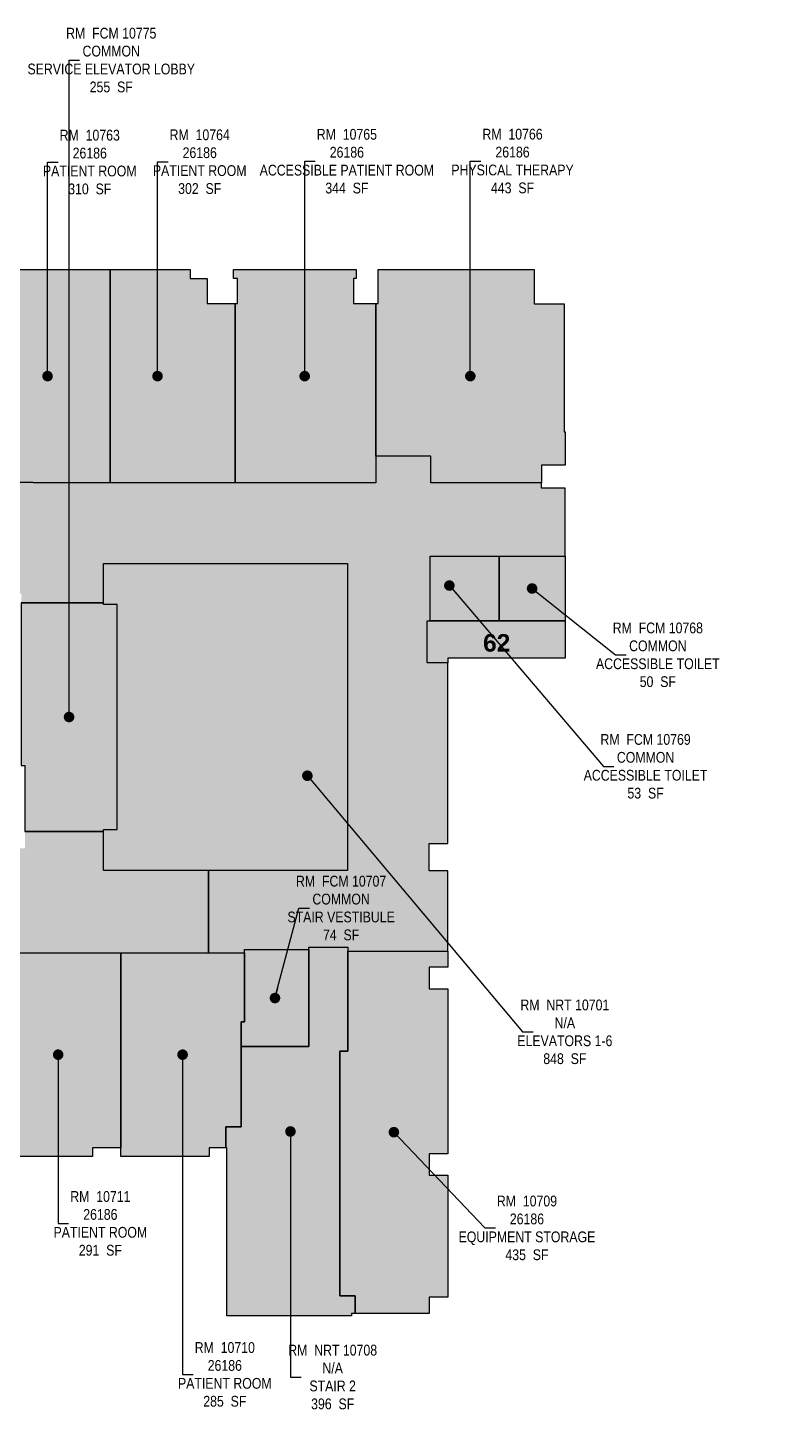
# Model space of a CAD drawing. Header units: inches. Extents: x -331 to 2565, y 2064 to 4565.
# Drawn here: x 1582 to 2565, y 2765 to 4565 of the extents above; entities that cross this region are included whole.
import ezdxf

# ---------------------------------------------------------------- set-up
doc = ezdxf.new("R2010")
doc.units = ezdxf.units.IN
doc.header["$LTSCALE"] = 96
doc.header["$MEASUREMENT"] = 0
doc.layers.get('Defpoints').update_dxf_attribs({"color": 31})
for name, color, linetype in [('0-LABEL', 3, 'Continuous'), ('1-NRT', 200, 'Continuous'), ('1-NRT-PTN', 253, 'Continuous'), ('3-FCM', 190, 'Continuous'), ('3-FCM-PTN', 9, 'Continuous'), ('4-OCC', 6, 'Continuous'), ('4-OCC-PTN', 95, 'Continuous')]:
    doc.layers.add(name, color=color, linetype=linetype)
doc.styles.add('AE-101i$0$Arial_B', font='arialbd.ttf', dxfattribs={"height": 9.132806})
doc.styles.add('ArialN', font='ARIALN.TTF')
doc.dimstyles.new('AB-220', dxfattribs={"dimscale": 220, "dimtxt": 0.070312, "dimasz": 0.0625, "dimexe": 0.0625, "dimexo": 0.125, "dimgap": 0.1875, "dimtad": 0, "dimdec": 4, "dimrnd": 0.0625, "dimzin": 0, "dimdsep": 46, "dimlunit": 4, "dimtxsty": 'ArialN', "dimblk": 'ARCHTICK', "dimcen": 0.0625, "dimclrd": 256, "dimclre": 256, "dimclrt": 256, "dimadec": 0, "dimazin": 0, "dimtfac": 1, "dimtdec": 4, "dimtofl": 0, "dimtmove": 2, "dimatfit": 3, "dimldrblk": 'DOT', "dimfxl": 0, "dimfrac": 2, "dimtolj": 1, "dimtzin": 0, "dimlwd": -1, "dimlwe": -1, "dimarcsym": 0})

# ---------------------------------------------------------------- blocks, each defined once
blk = doc.blocks.new('_ArchTick')
at = {"color": 0, "linetype": 'ByBlock', "const_width": 0.15}
blk.add_lwpolyline([(-0.5, -0.5), (0.5, 0.5)], dxfattribs=at)
blk = doc.blocks.new('_Dot')
at = {"lineweight": -2}
blk.add_line((-0.5, 0), (-1, 0), dxfattribs=at)
at = {"const_width": 0.5}
blk.add_lwpolyline([(-0.25, 0, 1), (0.25, 0, 1)], format="xyb", close=True, dxfattribs=at)
blk = doc.blocks.new('tags10')
at = {"layer": '0-LABEL', "char_height": 14, "attachment_point": 5, "style": 'ArialN'}
for s, insert in [('RM  FCM 10775\\PCOMMON\\PSERVICE ELEVATOR LOBBY\\P255  SF', (1691.1, 4523.1)), ('RM  10763\\P26186\\PPATIENT ROOM\\P310  SF', (1663.1, 4390.2)), ('RM  10764\\P26186\\PPATIENT ROOM\\P302  SF', (1806.4, 4390.7)), ('RM  10765\\P26186\\PACCESSIBLE PATIENT ROOM\\P344  SF', (1998.2, 4391.3)), ('RM  10766\\P26186\\PPHYSICAL THERAPY\\P443  SF', (2214.1, 4391.5)), ('RM  FCM 10768\\PCOMMON\\PACCESSIBLE TOILET\\P50  SF', (2403.5, 3748.1)), ('RM  FCM 10769\\PCOMMON\\PACCESSIBLE TOILET\\P53  SF', (2387.5, 3602.8)), ('RM  FCM 10707\\PCOMMON\\PSTAIR VESTIBULE\\P74  SF', (1990.7, 3418.1)), ('RM  NRT 10701\\PN/A\\PELEVATORS 1-6\\P848  SF', (2282.3, 3256.8)), ('RM  10711\\P26186\\PPATIENT ROOM\\P291  SF', (1676.9, 3007.2)), ('RM  10709\\P26186\\PEQUIPMENT STORAGE\\P435  SF', (2232.9, 3001.3)), ('RM  10710\\P26186\\PPATIENT ROOM\\P285  SF', (1839.1, 2810.4)), ('RM  NRT 10708\\PN/A\\PSTAIR 2\\P396  SF', (1979.7, 2807))]:
    blk.add_mtext(s, dxfattribs=dict(at, insert=insert))
at = {"layer": '0-LABEL', "annotation_type": 0, "has_hookline": 1, "hookline_direction": 0}
for points, text_width in [([(1457.1, 3732.5), (1454.7, 4522.6), (1468.5, 4522.6)], 97), ([(1636.1, 3667.1), (1636.1, 4523.1), (1649.9, 4523.1)], 217.5), ([(1608.1, 4111.3), (1608.1, 4390.2), (1621.9, 4390.2)], 119.6), ([(1751.4, 4111.3), (1751.4, 4390.7), (1765.2, 4390.7)], 119.6), ([(1943.2, 4111.3), (1943.2, 4391.3), (1956.9, 4391.3)], 226), ([(2159.1, 4111.3), (2159.1, 4391.5), (2172.9, 4391.5)], 158.1), ([(2131.8, 3838.4), (2332.5, 3602.8), (2346.3, 3602.8)], 161), ([(2239.6, 3834.6), (2348.5, 3748.1), (2362.2, 3748.1)], 161), ([(1946.7, 3590.6), (2227.3, 3256.8), (2241, 3256.8)], 121.9), ([(1904.5, 3300.9), (1935.7, 3418.1), (1949.4, 3418.1)], 138.3), ([(1924.7, 3127), (1924.7, 2807), (1938.5, 2807)], 113.9)]:
    blk.add_leader(points, dimstyle='AB-220', override={"dimfxl": 0.0625}, dxfattribs=dict(at, text_width=text_width))
for points, text_width in [([(1371.3, 3521.4), (1459.2, 3418.3), (1472.9, 3418.3)], 76.4), ([(1459.2, 3227.1), (1459.2, 3006.9), (1472.9, 3006.9)], 119.6), ([(1621.9, 3227.1), (1621.9, 3007.2), (1635.6, 3007.2)], 119.6), ([(1784.1, 3227.1), (1784.1, 2810.4), (1797.9, 2810.4)], 119.6), ([(2059.5, 3126.1), (2177.9, 3001.3), (2191.7, 3001.3)], 176.1)]:
    blk.add_leader(points, dimstyle='AB-220', dxfattribs=dict(at, text_width=text_width))

msp = doc.modelspace()

# ---------------------------------------------------------------- hatches: boundary and pattern name
at = {"layer": '1-NRT-PTN'}
h = msp.add_hatch(color=256, dxfattribs=at)
h.dxf.hatch_style = 1
h.paths.add_polyline_path([(1999.1, 3867.1), (1999.1, 3467.1), (1681.2, 3467.1), (1681.2, 3520.5), (1698.6, 3520.5), (1698.6, 3813.7), (1681.2, 3813.7), (1681.2, 3867.1)])
h = msp.add_hatch(color=256, dxfattribs=at)
h.dxf.hatch_style = 1
h.paths.add_polyline_path([(2282.5, 3792.6), (2282.5, 3743.8), (2129.7, 3743.8), (2129.7, 3737.8), (2102.8, 3737.8), (2102.8, 3792.6)])
h = msp.add_hatch(color=256, dxfattribs=at)
h.dxf.hatch_style = 1
h.paths.add_polyline_path([(1999.6, 3367.1), (1999.6, 3231.6), (1989.2, 3231.6), (1989.2, 2913), (2009, 2913), (2009, 2890), (2004.3, 2890), (2004.3, 2886.8), (1841.8, 2886.8), (1841.8, 3105.7), (1840.5, 3105.7), (1840.5, 3133.2), (1860.5, 3133.2), (1860.5, 3237.7), (1948.6, 3237.7), (1948.6, 3367.1)])
at = {"layer": '3-FCM-PTN'}
h = msp.add_hatch(color=256, dxfattribs=at)
h.dxf.hatch_style = 1
edge = h.paths.add_edge_path()
edge.add_line((1092.3, 3521.6), (1111.9, 3564.4))
edge.add_line((1111.9, 3564.4), (1112.8, 3564.1))
edge.add_line((1112.8, 3564.1), (1115.8, 3572.8))
edge.add_line((1115.8, 3572.8), (1118.5, 3581.5))
edge.add_line((1118.5, 3581.5), (1121, 3590.3))
edge.add_line((1121, 3590.3), (1124.3, 3604.1))
edge.add_arc((857.3, 3663.2), 273.4, 347.5196, 355.8217)
edge.add_line((1130, 3643.2), (1130, 3643.2))
edge.add_line((1130, 3643.2), (1129.1, 3643.3))
edge.add_line((1129.1, 3643.3), (1129.1, 3690.8))
edge.add_line((1129.1, 3690.8), (1130, 3690.9))
edge.add_arc((844.3, 3669.4), 286.5, 4.3007, 15.1537)
edge.add_arc((830.6, 3667.1), 300.4, 14.9027, 16.1646)
edge.add_line((1119.1, 3750.7), (1119.1, 3840))
edge.add_line((1119.1, 3840), (1143.2, 3840))
edge.add_line((1143.2, 3840), (1143.2, 3859.8))
edge.add_line((1143.2, 3859.8), (1223.1, 3859.8))
edge.add_line((1223.1, 3859.8), (1223.1, 3867.1))
edge.add_line((1223.1, 3867.1), (1359.3, 3867.1))
edge.add_line((1359.3, 3867.1), (1359.3, 3862.2))
edge.add_line((1359.3, 3862.2), (1421.3, 3862.2))
edge.add_line((1421.3, 3862.2), (1421.3, 3861))
edge.add_line((1421.3, 3861), (1499.8, 3861))
edge.add_line((1499.8, 3861), (1499.8, 3828))
edge.add_line((1499.8, 3828), (1573.7, 3828))
edge.add_line((1573.7, 3828), (1573.7, 3816.1))
edge.add_line((1573.7, 3816.1), (1681.2, 3816.1))
edge.add_line((1681.2, 3816.1), (1681.2, 3867.1))
edge.add_line((1681.2, 3867.1), (1999.1, 3867.1))
edge.add_line((1999.1, 3867.1), (1999.1, 3467.1))
edge.add_line((1999.1, 3467.1), (1817.8, 3467.1))
edge.add_line((1817.8, 3467.1), (1817.8, 3359.6))
edge.add_line((1817.8, 3359.6), (1864.8, 3359.6))
edge.add_line((1864.8, 3359.6), (1864.8, 3364))
edge.add_line((1864.8, 3364), (1948.6, 3364))
edge.add_line((1948.6, 3364), (1948.6, 3367.1))
edge.add_line((1948.6, 3367.1), (1999.6, 3367.1))
edge.add_line((1999.6, 3367.1), (1999.6, 3362.2))
edge.add_line((1999.6, 3362.2), (2129.7, 3362.2))
edge.add_line((2129.7, 3362.2), (2129.7, 3466.8))
edge.add_line((2129.7, 3466.8), (2105.3, 3466.8))
edge.add_line((2105.3, 3466.8), (2105.3, 3502.2))
edge.add_line((2105.3, 3502.2), (2129.7, 3502.2))
edge.add_line((2129.7, 3502.2), (2129.7, 3737.8))
edge.add_line((2129.7, 3737.8), (2102.8, 3737.8))
edge.add_line((2102.8, 3737.8), (2102.8, 3792.6))
edge.add_line((2102.8, 3792.6), (2106.6, 3792.6))
edge.add_line((2106.6, 3792.6), (2106.6, 3876.6))
edge.add_line((2106.6, 3876.6), (2282.5, 3876.6))
edge.add_line((2282.5, 3876.6), (2282.5, 3965.1))
edge.add_line((2282.5, 3965.1), (2251.7, 3965.1))
edge.add_line((2251.7, 3965.1), (2251.7, 3972.3))
edge.add_line((2251.7, 3972.3), (2107.7, 3972.3))
edge.add_line((2107.7, 3972.3), (2107.7, 4007))
edge.add_line((2107.7, 4007), (2035.8, 4007))
edge.add_line((2035.8, 4007), (2035.8, 3972.3))
edge.add_line((2035.8, 3972.3), (1626.2, 3972.3))
edge.add_line((1626.2, 3972.3), (1589.5, 3972.3))
edge.add_line((1589.5, 3972.3), (1589.5, 3972.6))
edge.add_line((1589.5, 3972.6), (1550, 3972.6))
edge.add_line((1550, 3972.6), (1550, 3998.1))
edge.add_line((1550, 3998.1), (1508.5, 3998.1))
edge.add_line((1508.5, 3998.1), (1508.5, 3972.6))
edge.add_line((1508.5, 3972.6), (1299.3, 3972.6))
edge.add_line((1299.3, 3972.6), (1224, 3972.6))
edge.add_line((1224, 3972.6), (1224, 4008.6))
edge.add_line((1224, 4008.6), (1177.3, 4008.6))
edge.add_line((1177.3, 4008.6), (1177.3, 3972.6))
edge.add_line((1177.3, 3972.6), (1137.8, 3972.6))
edge.add_line((1137.8, 3972.6), (1137.8, 3972.3))
edge.add_line((1137.8, 3972.3), (937.5, 3972.3))
edge.add_line((937.5, 3972.3), (937.5, 3972.6))
edge.add_line((937.5, 3972.6), (828.5, 3972.6))
edge.add_line((828.5, 3972.6), (796, 3966.8))
edge.add_line((796, 3966.8), (794.2, 3966.5))
edge.add_line((794.2, 3966.5), (794.4, 3965.4))
edge.add_line((794.4, 3965.4), (790.4, 3964.6))
edge.add_line((790.4, 3964.6), (739.9, 3954.5))
edge.add_line((739.9, 3954.5), (737, 3953.9))
edge.add_line((737, 3953.9), (734, 3953.2))
edge.add_line((734, 3953.2), (731, 3952.4))
edge.add_line((731, 3952.4), (727.7, 3951.4))
edge.add_line((727.7, 3951.4), (678.8, 3936.8))
edge.add_line((678.8, 3936.8), (674.8, 3935.6))
edge.add_line((674.8, 3935.6), (674.4, 3936.8))
edge.add_line((674.4, 3936.8), (670.8, 3936))
edge.add_line((670.8, 3936), (663.8, 3932.6))
edge.add_arc((-3126.9, 11874.6), 8800.2, 295.37872, 295.5149, ccw=False)
edge.add_line((644.9, 3923.6), (639, 3920.8))
edge.add_arc((898.8, 3296.6), 676.1, 112.5939, 115.9887)
edge.add_line((602.5, 3904.3), (651.6, 3803.3))
edge.add_arc((811.9, 3474.7), 365.6, 115.62, 116.0015, ccw=False)
edge.add_arc((896.6, 3301.1), 558.7, 110.3623, 115.7517, ccw=False)
edge.add_line((702.2, 3824.9), (701.7, 3826.1))
edge.add_line((701.7, 3826.1), (705.4, 3827.3))
edge.add_line((705.4, 3827.3), (742.5, 3839.3))
edge.add_line((742.5, 3839.3), (746.2, 3840.5))
edge.add_line((746.2, 3840.5), (750.7, 3840.4))
edge.add_arc((909.1, 3250.8), 610.6, 100.7421, 105.0366, ccw=False)
edge.add_line((795.3, 3850.6), (793.7, 3857.7))
edge.add_arc((829.2, 3664.7), 196.1, 43.5973, 100.4107, ccw=False)
edge.add_arc((829.3, 3664.9), 196, 28.9694, 43.591, ccw=False)
edge.add_arc((802.6, 3647.9), 227.6, 13.066, 29.4666, ccw=False)
edge.add_line((1024.3, 3699.3), (1026.9, 3666))
edge.add_line((1026.9, 3666), (1023.9, 3632.8))
edge.add_line((1023.9, 3632.8), (1015.3, 3600.5))
edge.add_line((1015.3, 3600.5), (1001.4, 3570.2))
edge.add_line((1001.4, 3570.2), (982.5, 3542.7))
edge.add_line((982.5, 3542.7), (959.3, 3518.8))
edge.add_line((959.3, 3518.8), (932.3, 3499.1))
edge.add_line((932.3, 3499.1), (902.4, 3484.3))
edge.add_line((902.4, 3484.3), (870, 3474.6))
edge.add_line((870, 3474.6), (870, 3477.8))
edge.add_line((870, 3477.8), (866.3, 3477.8))
edge.add_line((866.3, 3477.8), (866.3, 3359.8))
edge.add_line((866.3, 3359.8), (880.1, 3359.8))
edge.add_line((880.1, 3359.8), (880.1, 3353.2))
edge.add_line((880.1, 3353.2), (920.5, 3353.2))
edge.add_line((920.5, 3353.2), (920.5, 3359.8))
edge.add_line((920.5, 3359.8), (1156.2, 3359.8))
edge.add_line((1156.2, 3359.8), (1156.2, 3359.6))
edge.add_line((1156.2, 3359.6), (1191.2, 3359.6))
edge.add_line((1191.2, 3359.6), (1191.2, 3323.6))
edge.add_line((1191.2, 3323.6), (1237.8, 3323.6))
edge.add_line((1237.8, 3323.6), (1237.8, 3359.6))
edge.add_line((1237.8, 3359.6), (1277.3, 3359.6))
edge.add_line((1277.3, 3359.6), (1277.3, 3359.8))
edge.add_line((1277.3, 3359.8), (1477.4, 3359.8))
edge.add_line((1477.4, 3359.8), (1477.4, 3359.6))
edge.add_line((1477.4, 3359.6), (1516.9, 3359.6))
edge.add_line((1516.9, 3359.6), (1516.9, 3323.6))
edge.add_line((1516.9, 3323.6), (1563.5, 3323.6))
edge.add_line((1563.5, 3323.6), (1563.5, 3359.6))
edge.add_line((1563.5, 3359.6), (1603, 3359.6))
edge.add_line((1603, 3359.6), (1603, 3359.8))
edge.add_line((1603, 3359.8), (1817.8, 3359.6))
edge.add_line((1817.8, 3359.6), (1817.8, 3467.1))
edge.add_line((1817.8, 3467.1), (1681.2, 3467.1))
edge.add_line((1681.2, 3467.1), (1681.2, 3518))
edge.add_line((1681.2, 3518), (1578.6, 3518))
edge.add_line((1578.6, 3518), (1578.6, 3496.1))
edge.add_line((1578.6, 3496.1), (1530.1, 3496.1))
edge.add_line((1530.1, 3496.1), (1530.1, 3467.1))
edge.add_line((1530.1, 3467.1), (1499.1, 3467.1))
edge.add_line((1499.1, 3467.1), (1499.1, 3496.1))
edge.add_line((1499.1, 3496.1), (1403.3, 3496.1))
edge.add_line((1403.3, 3496.1), (1403.3, 3472.2))
edge.add_line((1403.3, 3472.2), (1259.6, 3472.2))
edge.add_line((1259.6, 3472.2), (1259.6, 3474.3))
edge.add_line((1259.6, 3474.3), (1143.1, 3474.3))
edge.add_line((1143.1, 3474.3), (1143.1, 3498.3))
edge.add_line((1143.1, 3498.3), (1092.1, 3521.2))
edge.add_line((1092.1, 3521.2), (1092.3, 3521.6))
h = msp.add_hatch(color=256, dxfattribs=at)
h.dxf.hatch_style = 1
h.paths.add_polyline_path([(2282.5, 3876.6), (2282.5, 3792.6), (2196.7, 3792.6), (2196.7, 3876.6)])
h.paths.add_polyline_path([(2196.7, 3876.6), (2196.7, 3792.6), (2106.6, 3792.6), (2106.6, 3876.6)])
h = msp.add_hatch(color=256, dxfattribs=at)
h.dxf.hatch_style = 1
h.paths.add_polyline_path([(1681.2, 3816.1), (1573.7, 3816.1), (1573.7, 3604.1), (1578.6, 3604.1), (1578.6, 3518), (1681.2, 3518), (1681.2, 3520.5), (1698.6, 3520.5), (1698.6, 3813.7), (1681.2, 3813.7)])
h = msp.add_hatch(color=256, dxfattribs=at)
h.dxf.hatch_style = 1
h.paths.add_polyline_path([(1948.6, 3364), (1948.6, 3237.7), (1860.5, 3237.7), (1860.5, 3270), (1864.8, 3270), (1864.8, 3364)])
at = {"layer": '4-OCC-PTN'}
h = msp.add_hatch(color=109, dxfattribs=at)
h.dxf.hatch_style = 1
h.paths.add_polyline_path([(1689.6, 4250.3), (1689.6, 3972.3), (1589.5, 3972.3), (1589.5, 3972.6), (1550, 3972.6), (1550, 3998.1), (1526.6, 3998.1), (1526.6, 4206), (1529.7, 4206), (1529.7, 4238.5), (1526.6, 4238.5), (1526.6, 4250.3)])
h = msp.add_hatch(color=109, dxfattribs=at)
h.dxf.hatch_style = 1
h.paths.add_polyline_path([(1852.6, 3972.3), (1689.6, 3972.3), (1689.6, 4250.3), (1794.1, 4250.3), (1794.1, 4238.6), (1816, 4238.6), (1816, 4206), (1852.6, 4206)])
h = msp.add_hatch(color=109, dxfattribs=at)
h.dxf.hatch_style = 1
h.paths.add_polyline_path([(2035.8, 4206), (2035.8, 3972.3), (1855.7, 3972.3), (1852.6, 3972.3), (1852.6, 4206), (1855.7, 4206), (1855.7, 4238.5), (1850.6, 4238.5), (1850.6, 4250.3), (2010.1, 4250.3), (2010.1, 4238.5), (2007, 4238.5), (2007, 4206)])
h = msp.add_hatch(color=109, dxfattribs=at)
h.dxf.hatch_style = 1
h.paths.add_polyline_path([(2281.6, 4205.7), (2281.6, 4038.6), (2282.5, 4038.6), (2282.5, 3995.5), (2251.7, 3995.5), (2251.7, 3972.3), (2107.7, 3972.3), (2107.7, 4007), (2035.8, 4007), (2035.8, 4206), (2038.8, 4206), (2038.8, 4250.3), (2242.1, 4250.3), (2242.1, 4205.7)])
h = msp.add_hatch(color=109, dxfattribs=at)
h.dxf.hatch_style = 1
h.paths.add_polyline_path([(1703.5, 3359.8), (1703.5, 3105.7), (1666.7, 3105.7), (1666.7, 3094.3), (1554.7, 3094.3), (1554.7, 3105.7), (1540.2, 3105.7), (1540.2, 3323.6), (1563.5, 3323.6), (1563.5, 3359.6), (1603, 3359.6), (1603, 3359.8), (1639.8, 3359.8)])
h = msp.add_hatch(color=109, dxfattribs=at)
h.dxf.hatch_style = 1
h.paths.add_polyline_path([(1864.8, 3359.6), (1864.8, 3270), (1860.5, 3270), (1860.5, 3133.2), (1840.5, 3133.2), (1840.5, 3105.7), (1818.8, 3105.7), (1818.8, 3094.3), (1703.5, 3094.3), (1703.5, 3359.8), (1767, 3359.8), (1767, 3359.6), (1808.2, 3359.6)])
h = msp.add_hatch(color=109, dxfattribs=at)
h.dxf.hatch_style = 1
h.paths.add_polyline_path([(2129.7, 3362.2), (2129.7, 3341.1), (2105.3, 3341.1), (2105.3, 3313.1), (2129.7, 3313.1), (2129.7, 3098.1), (2105.3, 3098.1), (2105.3, 3070.1), (2129.7, 3070.1), (2129.7, 2911.3), (2105.3, 2911.3), (2105.3, 2890), (2009, 2890), (2009, 2913), (1989.2, 2913), (1989.2, 3068.8), (1989.2, 3099.3), (1989.2, 3231.6), (1999.6, 3231.6), (1999.6, 3362.2)])

# ---------------------------------------------------------------- linework, layer by layer
at = {"layer": '1-NRT'}
for points in [[(1999.1, 3867.1), (1999.1, 3467.1), (1681.2, 3467.1), (1681.2, 3520.5), (1698.6, 3520.5), (1698.6, 3813.7), (1681.2, 3813.7), (1681.2, 3867.1)], [(2282.5, 3792.6), (2282.5, 3743.8), (2129.7, 3743.8), (2129.7, 3737.8), (2102.8, 3737.8), (2102.8, 3792.6)], [(1999.6, 3367.1), (1999.6, 3231.6), (1989.2, 3231.6), (1989.2, 2913), (2009, 2913), (2009, 2890), (2004.3, 2890), (2004.3, 2886.8), (1841.8, 2886.8), (1841.8, 3105.7), (1840.5, 3105.7), (1840.5, 3133.2), (1860.5, 3133.2), (1860.5, 3237.7), (1948.6, 3237.7), (1948.6, 3367.1)]]:
    msp.add_lwpolyline(points, close=True, dxfattribs=at)
at = {"layer": '3-FCM'}
for points in [[(1573.7, 3816.1), (1681.2, 3816.1), (1681.2, 3867.1), (1999.1, 3867.1), (1999.1, 3467.1), (1817.8, 3467.1), (1817.8, 3359.6), (1864.8, 3359.6), (1864.8, 3364), (1948.6, 3364), (1948.6, 3367.1), (1999.6, 3367.1), (1999.6, 3362.2), (2129.7, 3362.2), (2129.7, 3466.8), (2105.3, 3466.8), (2105.3, 3502.2), (2129.7, 3502.2), (2129.7, 3737.8), (2102.8, 3737.8), (2102.8, 3792.6), (2106.6, 3792.6), (2106.6, 3876.6), (2282.5, 3876.6), (2282.5, 3965.1), (2251.7, 3965.1), (2251.7, 3972.3), (2107.7, 3972.3), (2107.7, 4007), (2035.8, 4007), (2035.8, 3972.3), (1626.2, 3972.3), (1589.5, 3972.3), (1589.5, 3972.6), (1550, 3972.6)], [(1563.5, 3359.6), (1603, 3359.6), (1603, 3359.8), (1817.8, 3359.6), (1817.8, 3467.1), (1681.2, 3467.1), (1681.2, 3518), (1578.6, 3518)]]:
    msp.add_lwpolyline(points, dxfattribs=at)
for points in [[(2196.7, 3876.6), (2196.7, 3792.6), (2106.6, 3792.6), (2106.6, 3876.6)], [(2282.5, 3876.6), (2282.5, 3792.6), (2196.7, 3792.6), (2196.7, 3876.6)], [(1681.2, 3816.1), (1573.7, 3816.1), (1573.7, 3604.1), (1578.6, 3604.1), (1578.6, 3518), (1681.2, 3518), (1681.2, 3520.5), (1698.6, 3520.5), (1698.6, 3813.7), (1681.2, 3813.7)], [(1948.6, 3364), (1948.6, 3237.7), (1860.5, 3237.7), (1860.5, 3270), (1864.8, 3270), (1864.8, 3364)]]:
    msp.add_lwpolyline(points, close=True, dxfattribs=at)
at = {"layer": '4-OCC'}
for points in [[(1689.6, 4250.3), (1689.6, 3972.3), (1589.5, 3972.3), (1589.5, 3972.6), (1550, 3972.6), (1550, 3998.1), (1526.6, 3998.1), (1526.6, 4206), (1529.7, 4206), (1529.7, 4238.5), (1526.6, 4238.5), (1526.6, 4250.3)], [(1852.6, 3972.3), (1689.6, 3972.3), (1689.6, 4250.3), (1794.1, 4250.3), (1794.1, 4238.6), (1816, 4238.6), (1816, 4206), (1852.6, 4206)], [(2035.8, 4206), (2035.8, 3972.3), (1855.7, 3972.3), (1852.6, 3972.3), (1852.6, 4206), (1855.7, 4206), (1855.7, 4238.5), (1850.6, 4238.5), (1850.6, 4250.3), (2010.1, 4250.3), (2010.1, 4238.5), (2007, 4238.5), (2007, 4206)], [(2281.6, 4205.7), (2281.6, 4038.6), (2282.5, 4038.6), (2282.5, 3995.5), (2251.7, 3995.5), (2251.7, 3972.3), (2107.7, 3972.3), (2107.7, 4007), (2035.8, 4007), (2035.8, 4206), (2038.8, 4206), (2038.8, 4250.3), (2242.1, 4250.3), (2242.1, 4205.7)], [(1703.5, 3359.8), (1703.5, 3105.7), (1666.7, 3105.7), (1666.7, 3094.3), (1554.7, 3094.3), (1554.7, 3105.7), (1540.2, 3105.7), (1540.2, 3323.6), (1563.5, 3323.6), (1563.5, 3359.6), (1603, 3359.6), (1603, 3359.8), (1639.8, 3359.8)], [(1864.8, 3359.6), (1864.8, 3270), (1860.5, 3270), (1860.5, 3133.2), (1840.5, 3133.2), (1840.5, 3105.7), (1818.8, 3105.7), (1818.8, 3094.3), (1703.5, 3094.3), (1703.5, 3359.8), (1767, 3359.8), (1767, 3359.6), (1808.2, 3359.6)], [(2129.7, 3362.2), (2129.7, 3341.1), (2105.3, 3341.1), (2105.3, 3313.1), (2129.7, 3313.1), (2129.7, 3098.1), (2105.3, 3098.1), (2105.3, 3070.1), (2129.7, 3070.1), (2129.7, 2911.3), (2105.3, 2911.3), (2105.3, 2890), (2009, 2890), (2009, 2913), (1989.2, 2913), (1989.2, 3068.8), (1989.2, 3068.8), (1989.2, 3099.3), (1989.2, 3099.3), (1989.2, 3231.6), (1999.6, 3231.6), (1999.6, 3362.2)]]:
    msp.add_lwpolyline(points, close=True, dxfattribs=at)

# ---------------------------------------------------------------- block references
at = {"layer": '0-LABEL'}
msp.add_blockref('tags10', (0, 0), dxfattribs=at)

# ---------------------------------------------------------------- texts
at = {"layer": 'Defpoints', "style": 'AE-101i$0$Arial_B'}
msp.add_text('62', height=22.83, dxfattribs=at).set_placement((2175.7, 3752.3))

doc.saveas('drawing.dxf')
